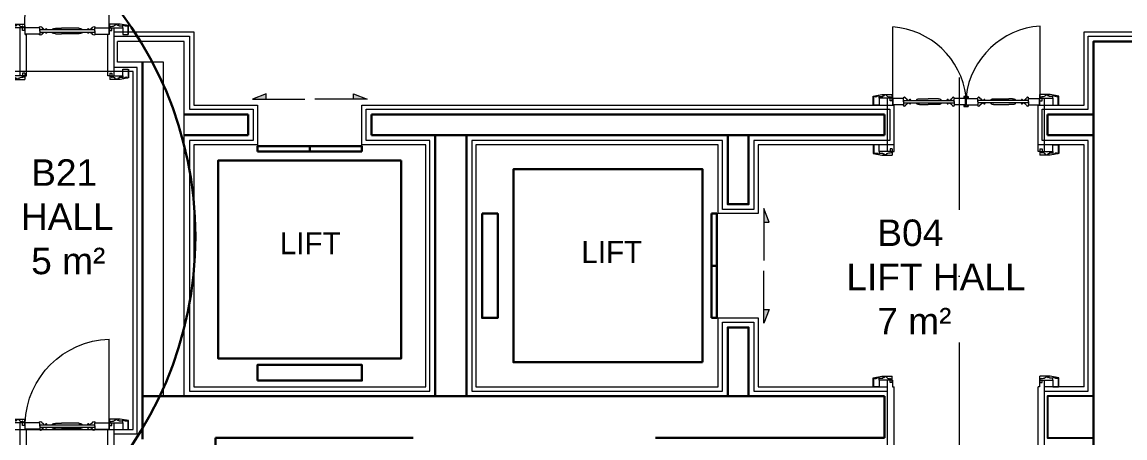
# Model space of a CAD drawing. Header units: millimetres. Extents: x 4346 to 24970, y -10214 to -5839.
# Drawn here: x 6096 to 7151, y -7332 to -6933 of the extents above; entities that cross this region are included whole.
import ezdxf

# ---------------------------------------------------------------- set-up
doc = ezdxf.new("R2010")
doc.units = ezdxf.units.MM
doc.linetypes.add('DASHDOTX2', pattern=[50.8, 25.4, -12.7, 0, -12.7])
for name, color, linetype, lineweight in [('A-WALL-PATT', 111, 'Continuous', 5), ('Asansör', 5, 'Continuous', 30), ('Duvar', 7, 'Continuous', 30), ('duvar mevcut', 55, 'Continuous', 30), ('kırılabilir duvar', 163, 'Continuous', 30), ('QAPI_UST_KESIM', 1, 'Continuous', 5), ('Sembol', 2, 'Continuous', 18), ('TEFRIS', 11, 'Continuous', 15), ('WL - ALÇIPAN KAPLAMA', 30, 'Continuous', 15), ('YAZıMAHAL', 152, 'Continuous', 20)]:
    doc.layers.add(name, color=color, linetype=linetype, lineweight=lineweight)
doc.layers.add('a_mermer', color=143, linetype='Continuous', lineweight=0, transparency=0.2)
doc.layers.add('a_parke', color=35, linetype='Continuous', lineweight=0, transparency=0.2)
doc.styles.add('STYLUS BT', font='stylu.ttf')

# ---------------------------------------------------------------- blocks, each defined once
blk = doc.blocks.new('kapipervaz')
at = {"layer": 'QAPI_UST_KESIM'}
for p, q in [((76393.2, 185959.7), (76395.2, 185959.7)), ((76393.2, 185959.7), (76393.2, 185956.3)), ((76393.2, 185957.2), (76405.6, 185957.2)), ((76395.2, 185959.7), (76395.2, 185957.2)), ((76405.6, 185957.2), (76405.6, 185963.7)), ((76405.6, 185963.7), (76410.8, 185963.7)), ((76405.6, 185957.2), (76405.6, 185955.5)), ((76410.8, 185963.7), (76410.8, 185955.7)), ((76402.2, 185954.9), (76400.8, 185954.9)), ((76405.6, 185955.5), (76402.2, 185955.5)), ((76402.2, 185955.5), (76402.2, 185954.9)), ((76405.6, 185955.5), (76405.6, 185955.1)), ((76407, 185955.1), (76407.2, 185955.1))]:
    blk.add_line(p, q, dxfattribs=at)
for centre, radius, start, end in [((76393.3, 185956.3), 0.154, 164.5943, 245.8606), ((76393.7, 185953.6), 2.61, 60.471, 98.9376), ((76395.2, 185956), 0.275, 217.0222, 348.7051), ((76395.7, 185952.3), 3.62, 35.9499, 94.6026), ((76399.6, 185955.1), 1.15, 211.4655, 352.0444), ((76406.3, 185955.3), 0.766, 199.2135, 337.6241), ((76409, 185953), 2.73, 74.455, 132.3462), ((76410.3, 185955.8), 0.516, 194.6871, 347.1328)]:
    blk.add_arc(centre, radius, start, end, dxfattribs=at)
blk = doc.blocks.new('papuc1')
at = {"layer": 'QAPI_UST_KESIM'}
for p, q in [((76393.2, 185928.6), (76401.3, 185930.1)), ((76393.2, 185920), (76393.2, 185928.6)), ((76401.3, 185930.1), (76411.2, 185930.1)), ((76411.2, 185925.7), (76411.2, 185930.1))]:
    blk.add_line(p, q, dxfattribs=at)
blk = doc.blocks.new('k12')
at = {"layer": 'QAPI_UST_KESIM'}
for p, q in [((-134, 28.8), (-134, 97.2)), ((6.9, 28.9), (6.9, 97.9)), ((-138.9, -22.3), (-138.9, 28.9)), ((-134.2, 28.8), (-134.6, 28.8)), ((-134.2, 28.8), (-134.2, 22.3)), ((-134.2, 22.3), (-132.8, 22.3)), ((-134, 28.8), (-134, 22.3)), ((-134, 28.5), (-134, 22.5)), ((-123.6, 28.5), (-134, 28.5)), ((-123.6, 22.5), (-134, 22.5)), ((-132.8, -22.3), (-132.8, 22.3)), ((-123.6, 25.4), (-123.6, 28.5)), ((-123.6, 26.7), (-75.3, 26.7)), ((-123.6, 25.6), (-123.6, 22.5)), ((-123.6, 24.3), (-75.3, 24.3)), ((-121.3, 28.6), (-121.6, 28.6)), ((-121.3, 22.4), (-121.6, 22.4)), ((-119.7, 26.7), (-119.7, 27.3)), ((-119.7, 24.3), (-119.7, 23.7)), ((-117.9, 27.2), (-118.2, 27.2)), ((-118.2, 27.2), (-118.2, 26.7)), ((-118.2, 23.8), (-118.2, 24.3)), ((-117.9, 23.8), (-118.2, 23.8)), ((-116.7, 27.2), (-116.9, 27.2)), ((-116.7, 23.8), (-116.9, 23.8)), ((-116.7, 26.7), (-116.7, 27.2)), ((-116.7, 24.3), (-116.7, 23.8)), ((-108.5, 27.9), (-108.5, 28.2)), ((-108.5, 28.2), (-100.2, 28.2)), ((-108.5, 23.1), (-108.5, 22.8)), ((-108.5, 22.8), (-100.2, 22.8)), ((-90.3, 28.2), (-100.2, 28.2)), ((-90.3, 22.8), (-100.2, 22.8)), ((-90.3, 27.9), (-90.3, 28.2)), ((-90.3, 23.1), (-90.3, 22.8)), ((-82, 27.2), (-82.2, 27.2)), ((-82.2, 27.2), (-82.2, 26.7)), ((-82.2, 23.8), (-82.2, 24.3)), ((-82, 23.8), (-82.2, 23.8)), ((-80.7, 27.2), (-81, 27.2)), ((-80.7, 23.8), (-81, 23.8)), ((-80.7, 26.7), (-80.7, 27.2)), ((-80.7, 24.3), (-80.7, 23.8)), ((-79.2, 26.7), (-79.2, 27.3)), ((-79.2, 24.3), (-79.2, 23.7)), ((-77.6, 28.6), (-77.3, 28.6)), ((-77.6, 22.4), (-77.3, 22.4)), ((-64.1, 28.5), (-75.3, 28.5)), ((-75.3, 25.4), (-75.3, 28.5)), ((-75.3, 25.6), (-75.3, 22.5)), ((-63.9, 22.5), (-75.3, 22.5)), ((-62.1, 30.4), (-66.1, 30.4)), ((-66.1, 30.4), (-66.1, 29.2)), ((-66.1, 29.2), (-63.7, 29.2)), ((-66.1, 22.5), (-66.1, 20.9)), ((-65.7, 28.5), (-65.7, 30.4)), ((-65.7, 30.4), (-61.7, 30.4)), ((-65.7, 20.9), (-65.7, 22.1)), ((-65.7, 22.1), (-63.5, 22.1)), ((-64.3, 22.6), (-64.5, 28.5)), ((-64.3, 22.1), (-64.3, 22.6)), ((-62.1, 22.1), (-64.3, 22.1)), ((-61.7, 29.2), (-64.1, 29.2)), ((-64.1, 29.2), (-64.1, 28.7)), ((-64.1, 28.7), (-63.9, 22.5)), ((-63.7, 28.7), (-63.9, 22.5)), ((-63.9, 22.5), (-52.5, 22.5)), ((-63.7, 29.2), (-63.7, 28.7)), ((-63.7, 28.5), (-52.5, 28.5)), ((-63.5, 22.6), (-63.3, 28.5)), ((-63.5, 22.1), (-63.5, 22.6)), ((-62.1, 28.5), (-62.1, 30.4)), ((-62.1, 20.9), (-62.1, 22.1)), ((-61.7, 30.4), (-61.7, 29.2)), ((-61.7, 22.5), (-61.7, 20.9)), ((-52.5, 25.4), (-52.5, 28.5)), ((-4.2, 26.7), (-52.5, 26.7)), ((-52.5, 25.6), (-52.5, 22.5)), ((-4.2, 24.3), (-52.5, 24.3)), ((-50.2, 28.6), (-50.5, 28.6)), ((-50.2, 22.4), (-50.5, 22.4)), ((-48.6, 26.7), (-48.6, 27.3)), ((-48.6, 24.3), (-48.6, 23.7)), ((-47.1, 26.7), (-47.1, 27.2)), ((-47.1, 27.2), (-46.8, 27.2)), ((-47.1, 24.3), (-47.1, 23.8)), ((-47.1, 23.8), (-46.8, 23.8)), ((-45.8, 27.2), (-45.6, 27.2)), ((-45.8, 23.8), (-45.6, 23.8)), ((-45.6, 27.2), (-45.6, 26.7)), ((-45.6, 23.8), (-45.6, 24.3)), ((-37.5, 27.9), (-37.5, 28.2)), ((-37.5, 28.2), (-22.9, 28.2)), ((-37.5, 23.1), (-37.5, 22.8)), ((-37.5, 22.8), (-22.9, 22.8)), ((-19.3, 28.2), (-22.9, 28.2)), ((-19.3, 22.8), (-22.9, 22.8)), ((-19.3, 27.9), (-19.3, 28.2)), ((-19.3, 23.1), (-19.3, 22.8)), ((-11.1, 26.7), (-11.1, 27.2)), ((-11.1, 27.2), (-10.9, 27.2)), ((-11.1, 24.3), (-11.1, 23.8)), ((-11.1, 23.8), (-10.9, 23.8)), ((-9.9, 27.2), (-9.6, 27.2)), ((-9.9, 23.8), (-9.6, 23.8)), ((-9.6, 27.2), (-9.6, 26.7)), ((-9.6, 23.8), (-9.6, 24.3)), ((-8.1, 26.7), (-8.1, 27.3)), ((-8.1, 24.3), (-8.1, 23.7)), ((-6.5, 28.6), (-6.2, 28.6)), ((-6.5, 22.4), (-6.2, 22.4)), ((-4.2, 28.5), (6.2, 28.5)), ((-4.2, 25.4), (-4.2, 28.5)), ((-4.2, 25.6), (-4.2, 22.5)), ((-4.2, 22.5), (6.2, 22.5)), ((6.4, 22.3), (5, 22.3)), ((5, -22.3), (5, 22.3)), ((6.2, 28.8), (6.2, 22.3)), ((6.2, 28.5), (6.2, 22.5)), ((6.4, 28.8), (6.8, 28.8)), ((6.4, 28.8), (6.4, 22.3)), ((11.1, -22.3), (11.1, 28.9)), ((-66.1, 20.9), (-61.7, 20.9)), ((-134.6, -22.3), (-132.8, -22.3)), ((6.8, -22.3), (5, -22.3))]:
    blk.add_line(p, q, dxfattribs=at)
for centre, radius, start, end in [((-139.7, 21), 76.4, 7.1262, 85.7082), ((12.6, 21.1), 77.1, 94.2495, 172.9449), ((-122.8, 28.5), 1.2, 5.6023, 180.4803), ((-122.8, 22.5), 1.2, 179.5197, 354.3977), ((-119.4, 29.3), 2, 199.6761, 263.2827), ((-119.4, 21.7), 2, 96.7173, 160.3239), ((-117.4, 27.2), 0.5, 0, 180), ((-117.4, 23.8), 0.5, 180, 0), ((-109.9, 26), 1.92, 94.5143, 156.6514), ((-109.9, 25), 1.92, 203.3486, 265.4857), ((-109.1, 14.8), 13.1, 87.45, 94.1021), ((-109.1, 36.2), 13.1, 265.8979, 272.55), ((-89.8, 14.8), 13.1, 85.8979, 92.55), ((-89.8, 36.2), 13.1, 267.45, 274.1021), ((-89, 26), 1.92, 23.3486, 85.4857), ((-89, 25), 1.92, 274.5143, 336.6514), ((-81.5, 27.2), 0.5, 0, 180), ((-81.5, 23.8), 0.5, 180, 0), ((-79.5, 29.3), 2, 276.7173, 340.3239), ((-79.5, 21.7), 2, 19.6761, 83.2827), ((-76.1, 28.5), 1.2, 359.5197, 174.3977), ((-76.1, 22.5), 1.2, 185.6023, 0.4803), ((-51.7, 28.5), 1.2, 5.6023, 180.4803), ((-51.7, 22.5), 1.2, 179.5197, 354.3977), ((-48.3, 29.3), 2, 199.6761, 263.2827), ((-48.3, 21.7), 2, 96.7173, 160.3239), ((-46.3, 27.2), 0.5, 0, 180), ((-46.3, 23.8), 0.5, 180, 0), ((-38.8, 26), 1.92, 94.5143, 156.6514), ((-38.8, 25), 1.92, 203.3486, 265.4857), ((-38, 14.8), 13.1, 87.45, 94.1021), ((-38, 36.2), 13.1, 265.8979, 272.55), ((-18.7, 14.8), 13.1, 85.8979, 92.55), ((-18.7, 36.2), 13.1, 267.45, 274.1021), ((-17.9, 26), 1.92, 23.3486, 85.4857), ((-17.9, 25), 1.92, 274.5143, 336.6514), ((-10.4, 27.2), 0.5, 0, 180), ((-10.4, 23.8), 0.5, 180, 0), ((-8.4, 29.3), 2, 276.7173, 340.3239), ((-8.4, 21.7), 2, 19.6761, 83.2827), ((-5, 28.5), 1.2, 359.5197, 174.3977), ((-5, 22.5), 1.2, 185.6023, 0.4803)]:
    blk.add_arc(centre, radius, start, end, dxfattribs=at)
at = {"layer": 'QAPI_UST_KESIM', "extrusion": (0, 0, -1), "xscale": -1, "zscale": -1}
for name, p in [('papuc1', (76545.8, -185897.7)), ('kapipervaz', (76386.4, -185979.4))]:
    blk.add_blockref(name, p, dxfattribs=at)
at = {"layer": 'QAPI_UST_KESIM', "extrusion": (0, 0, -1), "xscale": -1, "zscale": -1, "rotation": 180}
for name, p in [('kapipervaz', (-76258.6, 185986)), ('papuc1', (-76418, 185904.3))]:
    blk.add_blockref(name, p, dxfattribs=at)
at = {"layer": 'QAPI_UST_KESIM', "extrusion": (0, 0, -1), "zscale": -1}
for name, p in [('papuc1', (-76418, -185897.7)), ('kapipervaz', (-76258.6, -185979.4))]:
    blk.add_blockref(name, p, dxfattribs=at)
at = {"layer": 'QAPI_UST_KESIM', "extrusion": (0, 0, -1), "zscale": -1, "rotation": 180}
for name, p in [('kapipervaz', (76386.4, 185986)), ('papuc1', (76545.8, 185904.3))]:
    blk.add_blockref(name, p, dxfattribs=at)
blk = doc.blocks.new('k19')
at = {"layer": 'QAPI_UST_KESIM'}
for p, q in [((-83.9, -33.3), (-83.9, 37.9)), ((-79, 31.8), (-79, 37.9)), ((-79, 37.8), (-79, 31.8)), ((-65.2, 37.8), (-79, 37.8)), ((-65.2, 31.8), (-79, 31.8)), ((-65.2, 34.7), (-65.2, 37.8)), ((-12.6, 36), (-65.2, 36)), ((-65.2, 34.8), (-65.2, 31.8)), ((-12.6, 33.5), (-65.2, 33.5)), ((-62.9, 37.9), (-63.2, 37.9)), ((-61.3, 36), (-61.3, 36.6)), ((-61.3, 33.5), (-61.3, 32.9)), ((-50.2, 37.2), (-50.2, 37.5)), ((-50.2, 37.5), (-33.3, 37.5)), ((-50.2, 32.3), (-50.2, 32)), ((-50.2, 32), (-33.3, 32)), ((-27.7, 37.5), (-33.3, 37.5)), ((-27.7, 32), (-33.3, 32)), ((-27.7, 37.2), (-27.7, 37.5)), ((-27.7, 32.3), (-27.7, 32)), ((-16.5, 36), (-16.5, 36.6)), ((-16.5, 33.5), (-16.5, 32.9)), ((-14.9, 37.9), (-14.6, 37.9)), ((-12.6, 37.8), (1.2, 37.8)), ((-12.6, 34.7), (-12.6, 37.8)), ((-12.6, 34.8), (-12.6, 31.8)), ((-12.6, 31.8), (1.2, 31.8)), ((1.2, 31.8), (1.2, 37.9)), ((6.1, -33.3), (6.1, 37.9)), ((-79.2, 31.3), (-77.8, 31.3)), ((-77.8, -33.3), (-77.8, 31.3)), ((-62.9, 31.6), (-63.2, 31.6)), ((-14.9, 31.6), (-14.6, 31.6)), ((0, -33.3), (0, 31.3)), ((1.4, 31.3), (0, 31.3)), ((-79.6, -33.3), (-77.8, -33.3)), ((1.8, -33.3), (0, -33.3))]:
    blk.add_line(p, q, dxfattribs=at)
for points in [[(-79, 37.9), (-79, 118.1)], [(-79.6, 37.8), (-79.2, 37.8), (-79.2, 31.3)], [(1.4, 31.3), (1.4, 37.8), (1.8, 37.8)]]:
    blk.add_lwpolyline(points, dxfattribs=at)
for points in [[(-59.8, 36), (-59.8, 36.5), (-59.5, 36.5, -1), (-58.5, 36.5), (-58.3, 36.5), (-58.3, 36)], [(-59.8, 33.5), (-59.8, 33), (-59.5, 33, 1), (-58.5, 33), (-58.3, 33), (-58.3, 33.5)], [(-19.5, 36), (-19.5, 36.5), (-19.3, 36.5, -1), (-18.3, 36.5), (-18, 36.5), (-18, 36)], [(-19.5, 33.6), (-19.5, 33.1), (-19.3, 33.1, 1), (-18.3, 33.1), (-18, 33.1), (-18, 33.6)]]:
    blk.add_lwpolyline(points, format="xyb", dxfattribs=at)
for centre, radius, start, end in [((-81.8, 35), 83.1, 1.9498, 88.0502), ((-64.4, 37.8), 1.2, 5.6023, 180.4803), ((-64.4, 31.8), 1.2, 179.5197, 354.3977), ((-61, 38.6), 2, 199.6761, 263.2827), ((-61, 31), 2, 96.7173, 160.3239), ((-51.5, 35.3), 1.92, 94.5143, 156.6514), ((-51.5, 34.3), 1.92, 203.3486, 265.4857), ((-50.7, 24.1), 13.1, 87.45, 94.1021), ((-50.7, 45.4), 13.1, 265.8979, 272.55), ((-27.1, 24.1), 13.1, 85.8979, 92.55), ((-27.1, 45.4), 13.1, 267.45, 274.1021), ((-26.3, 35.3), 1.92, 23.3486, 85.4857), ((-26.3, 34.3), 1.92, 274.5143, 336.6514), ((-16.8, 38.6), 2, 276.7173, 340.3239), ((-16.8, 31), 2, 19.6761, 83.2827), ((-13.4, 37.8), 1.2, 359.5197, 174.3977), ((-13.4, 31.8), 1.2, 185.6023, 0.4803)]:
    blk.add_arc(centre, radius, start, end, dxfattribs=at)
at = {"layer": 'QAPI_UST_KESIM', "extrusion": (0, 0, -1), "xscale": -1, "zscale": -1}
for name, p in [('papuc1', (76490.8, -185888.7)), ('kapipervaz', (76391.4, -185990.4))]:
    blk.add_blockref(name, p, dxfattribs=at)
at = {"layer": 'QAPI_UST_KESIM', "extrusion": (0, 0, -1), "xscale": -1, "zscale": -1, "rotation": 180}
for name, p in [('kapipervaz', (-76313.6, 185995)), ('papuc1', (-76413, 185893.3))]:
    blk.add_blockref(name, p, dxfattribs=at)
at = {"layer": 'QAPI_UST_KESIM', "xscale": -1}
for name, p in [('papuc1', (76413, -185888.7)), ('kapipervaz', (76313.6, -185990.4))]:
    blk.add_blockref(name, p, dxfattribs=at)
at = {"layer": 'QAPI_UST_KESIM', "xscale": -1, "rotation": 180}
for name, p in [('kapipervaz', (-76391.4, 185995)), ('papuc1', (-76490.8, 185893.3))]:
    blk.add_blockref(name, p, dxfattribs=at)
blk = doc.blocks.new('k20')
at = {"layer": 'QAPI_UST_KESIM'}
for p, q in [((-6.1, -19.8), (-6.1, 26.4)), ((-1.2, 20.3), (-1.2, 26.4)), ((-1.2, 26.3), (-1.2, 20.3)), ((12.6, 26.3), (-1.2, 26.3)), ((12.6, 23.2), (12.6, 26.3)), ((65.2, 24.5), (12.6, 24.5)), ((12.6, 23.3), (12.6, 20.3)), ((65.2, 22), (12.6, 22)), ((14.9, 26.4), (14.6, 26.4)), ((16.5, 24.5), (16.5, 25.1)), ((16.5, 22), (16.5, 21.4)), ((27.6, 25.7), (27.6, 26)), ((27.6, 26), (44.5, 26)), ((50.1, 26), (44.5, 26)), ((50.1, 25.7), (50.1, 26)), ((61.3, 24.5), (61.3, 25.1)), ((61.3, 22), (61.3, 21.4)), ((62.9, 26.4), (63.2, 26.4)), ((65.2, 26.3), (79, 26.3)), ((65.2, 23.2), (65.2, 26.3)), ((65.2, 23.3), (65.2, 20.3)), ((79, 20.3), (79, 26.4)), ((83.9, -19.8), (83.9, 26.4)), ((-1.4, 19.8), (0, 19.8)), ((12.6, 20.3), (-1.2, 20.3)), ((0, -19.8), (0, 19.8)), ((14.9, 20.1), (14.6, 20.1)), ((27.6, 20.8), (27.6, 20.5)), ((27.6, 20.5), (44.5, 20.5)), ((50.1, 20.5), (44.5, 20.5)), ((50.1, 20.8), (50.1, 20.5)), ((62.9, 20.1), (63.2, 20.1)), ((65.2, 20.3), (79, 20.3)), ((77.8, -19.8), (77.8, 19.8)), ((79.2, 19.8), (77.8, 19.8)), ((-1.8, -19.8), (0, -19.8)), ((79.6, -19.8), (77.8, -19.8))]:
    blk.add_line(p, q, dxfattribs=at)
for points in [[(-1.2, 26.4), (-1.2, 116.6)], [(-1.8, 26.3), (-1.4, 26.3), (-1.4, 19.8)], [(79.2, 19.8), (79.2, 26.3), (79.6, 26.3)]]:
    blk.add_lwpolyline(points, dxfattribs=at)
for points in [[(18, 24.5), (18, 25), (18.3, 25, -1), (19.3, 25), (19.5, 25), (19.5, 24.5)], [(18, 22), (18, 21.5), (18.3, 21.5, 1), (19.3, 21.5), (19.5, 21.5), (19.5, 22)], [(58.3, 24.5), (58.3, 25), (58.5, 25, -1), (59.5, 25), (59.8, 25), (59.8, 24.5)], [(58.3, 22.1), (58.3, 21.6), (58.5, 21.6, 1), (59.5, 21.6), (59.8, 21.6), (59.8, 22.1)]]:
    blk.add_lwpolyline(points, format="xyb", dxfattribs=at)
for centre, radius, start, end in [((-2.7, 34.4), 82.1, 354.3568, 88.926), ((-2.7, 34.4), 82.1, 354.3568, 88.926), ((13.4, 26.3), 1.2, 5.6023, 180.4803), ((16.8, 27.1), 2, 199.6761, 263.2827), ((16.8, 19.5), 2, 96.7173, 160.3239), ((26.3, 23.8), 1.92, 94.5143, 156.6514), ((26.3, 22.8), 1.92, 203.3486, 265.4857), ((27.1, 12.6), 13.1, 87.45, 94.1021), ((50.7, 12.6), 13.1, 85.8979, 92.55), ((51.5, 23.8), 1.92, 23.3486, 85.4857), ((51.5, 22.8), 1.92, 274.5143, 336.6514), ((61, 27.1), 2, 276.7173, 340.3239), ((61, 19.5), 2, 19.6761, 83.2827), ((64.4, 26.3), 1.2, 359.5197, 174.3977), ((13.4, 20.3), 1.2, 179.5197, 354.3977), ((27.1, 33.9), 13.1, 265.8979, 272.55), ((50.7, 33.9), 13.1, 267.45, 274.1021), ((64.4, 20.3), 1.2, 185.6023, 0.4803)]:
    blk.add_arc(centre, radius, start, end, dxfattribs=at)
at = {"layer": 'QAPI_UST_KESIM', "extrusion": (0, 0, -1), "xscale": -1, "zscale": -1}
for name, p in [('papuc1', (76413, -185900.2)), ('kapipervaz', (76313.6, -185976.9))]:
    blk.add_blockref(name, p, dxfattribs=at)
at = {"layer": 'QAPI_UST_KESIM', "extrusion": (0, 0, -1), "xscale": -1, "zscale": -1, "rotation": 180}
for name, p in [('kapipervaz', (-76391.4, 185983.5)), ('papuc1', (-76490.8, 185906.8))]:
    blk.add_blockref(name, p, dxfattribs=at)
at = {"layer": 'QAPI_UST_KESIM', "xscale": -1}
for name, p in [('papuc1', (76490.8, -185900.2)), ('kapipervaz', (76391.4, -185976.9))]:
    blk.add_blockref(name, p, dxfattribs=at)
at = {"layer": 'QAPI_UST_KESIM', "xscale": -1, "rotation": 180}
for name, p in [('kapipervaz', (-76313.6, 185983.5)), ('papuc1', (-76413, 185906.8))]:
    blk.add_blockref(name, p, dxfattribs=at)
blk = doc.blocks.new('dgg')
at = {"layer": 'QAPI_UST_KESIM'}
for p, q in [((3777.2, 4140.7), (3777.2, 4211.8)), ((3927.2, 4140.7), (3927.2, 4211.8)), ((3781.9, 4205.2), (3783.3, 4205.2)), ((3783.3, 4140.7), (3783.3, 4205.2)), ((3921.1, 4140.7), (3921.1, 4205.2)), ((3922.5, 4205.2), (3921.1, 4205.2)), ((3781.5, 4140.7), (3783.3, 4140.7)), ((3922.9, 4140.7), (3921.1, 4140.7))]:
    blk.add_line(p, q, dxfattribs=at)
for points in [[(3781.5, 4211.8), (3781.9, 4211.8), (3781.9, 4205.2)], [(3922.9, 4211.8), (3922.5, 4211.8), (3922.5, 4205.2)]]:
    blk.add_lwpolyline(points, dxfattribs=at)
at = {"layer": 'QAPI_UST_KESIM', "extrusion": (0, 0, -1), "xscale": -1, "zscale": -1}
blk.add_blockref('papuc1', (72629.7, -181714.7), dxfattribs=at)
at = {"layer": 'QAPI_UST_KESIM', "extrusion": (0, 0, -1), "xscale": -1, "zscale": -1, "rotation": 180}
blk.add_blockref('kapipervaz', (-80174.7, 190169), dxfattribs=at)
at = {"layer": 'QAPI_UST_KESIM', "extrusion": (0, 0, -1), "zscale": -1}
blk.add_blockref('papuc1', (-80334.1, -181714.7), dxfattribs=at)
at = {"layer": 'QAPI_UST_KESIM', "extrusion": (0, 0, -1), "zscale": -1, "rotation": 180}
blk.add_blockref('kapipervaz', (72470.2, 190169), dxfattribs=at)
at = {"layer": 'QAPI_UST_KESIM', "xscale": -1, "rotation": 180}
blk.add_blockref('papuc1', (-72629.7, 190067.3), dxfattribs=at)
at = {"layer": 'QAPI_UST_KESIM', "xscale": -1}
blk.add_blockref('kapipervaz', (80174.7, -181816.4), dxfattribs=at)
at = {"layer": 'QAPI_UST_KESIM'}
blk.add_blockref('kapipervaz', (-72470.2, -181816.4), dxfattribs=at)
at = {"layer": 'QAPI_UST_KESIM', "rotation": 180}
blk.add_blockref('papuc1', (80334.1, 190067.3), dxfattribs=at)

msp = doc.modelspace()

# ---------------------------------------------------------------- hatches: boundary and pattern name
at = {"layer": 'Duvar'}
h = msp.add_hatch(color=256, dxfattribs=at)
h.dxf.hatch_style = 1
h.paths.add_polyline_path([(4423.2, -10136.8), (10254.2, -10136.8), (10254.2, -6058.9), (4423.2, -6058.9)], flags=16)
h.paths.add_polyline_path([(4345.7, -10214.3), (10331.8, -10214.3), (10331.8, -5981.3), (4345.7, -5981.3)])
at = {"layer": 'Duvar', "true_color": 0x636466}
h = msp.add_hatch(color=251, dxfattribs=at)
h.dxf.hatch_style = 1
h.paths.add_polyline_path([(4475, -10085.1), (10202.5, -10085.1), (10202.5, -6110.6), (4475, -6110.6)], flags=16)
h.paths.add_polyline_path([(4423.2, -10136.8), (10254.2, -10136.8), (10254.2, -6058.9), (4423.2, -6058.9)])
at = {"layer": 'Duvar'}
h = msp.add_hatch(color=256, dxfattribs=at)
h.dxf.hatch_style = 1
h.paths.add_polyline_path([(4505.1, -10054.9), (10172.4, -10054.9), (10172.4, -6140.7), (4505.1, -6140.7)], flags=16)
h.paths.add_polyline_path([(4475, -10085.1), (10202.5, -10085.1), (10202.5, -6110.6), (4475, -6110.6)])
at = {"layer": 'Sembol'}
h = msp.add_hatch(color=256, dxfattribs=at)
h.dxf.hatch_style = 1
h.paths.add_polyline_path([(6329.6, -7002.4), (6316.5, -7007.5), (6329.6, -7007.5)])
h.paths.add_polyline_path([(6413.1, -7002.4), (6413.1, -7007.5), (6426.2, -7007.5)])
h = msp.add_hatch(color=256, dxfattribs=at)
h.dxf.hatch_style = 1
h.paths.add_polyline_path([(6811, -7125.2), (6805.9, -7112.1), (6805.9, -7125.2)])
h.paths.add_polyline_path([(6811, -7208.8), (6805.9, -7208.8), (6805.9, -7221.9)])

# ---------------------------------------------------------------- linework, layer by layer
msp.add_lwpolyline([(7121.3, -7292), (7077.3, -7292), (7077.3, -7332), (7121.3, -7332)])
at = {"layer": 'A-WALL-PATT', "linetype": 'DASHDOTX2', "lineweight": 9, "ltscale": 5}
msp.add_line((6992.8, -5970.1), (6992.8, -9868.2), dxfattribs=at)
at = {"layer": 'a_mermer'}
msp.add_lwpolyline([(6075.3, -7324), (6202.3, -7324), (6202.3, -6981), (6075.3, -6981)], close=True, dxfattribs=at)
at = {"layer": 'Asansör'}
for points in [[(6321.3, -7057.5), (6371.3, -7057.5), (6371.3, -7052.5), (6321.3, -7052.5)], [(6421.3, -7057.5), (6371.3, -7057.5), (6371.3, -7052.5), (6421.3, -7052.5)], [(6458.8, -7066), (6458.8, -7256), (6283.8, -7256), (6283.8, -7066)], [(6747.3, -7259.5), (6566.3, -7259.5), (6566.3, -7074.5), (6747.3, -7074.5)], [(6536.3, -7117), (6536.3, -7217), (6551.3, -7217), (6551.3, -7117)], [(6755.8, -7117), (6755.8, -7167), (6760.8, -7167), (6760.8, -7117)], [(6755.8, -7217), (6755.8, -7167), (6760.8, -7167), (6760.8, -7217)], [(6321.3, -7277), (6421.3, -7277), (6421.3, -7262), (6321.3, -7262)]]:
    msp.add_lwpolyline(points, close=True, dxfattribs=at)
at = {"layer": 'Duvar'}
for p, q in [((6211.3, -7292), (6211.3, -6972)), ((6312.3, -7022), (6251.3, -7022)), ((6312.3, -7042), (6312.3, -7022)), ((6430.3, -7042), (6430.3, -7022)), ((6312.3, -7042), (6251.3, -7042))]:
    msp.add_line(p, q, dxfattribs=at)
for points in [[(6430.3, -7022), (6921.3, -7022)], [(6921.3, -7042), (6921.3, -7022)], [(7077.3, -7022), (7121.3, -7022), (7121.3, -7042), (7077.3, -7042)], [(7077.3, -7042), (7077.3, -7022)], [(6430.3, -7042), (6921.3, -7042)], [(6491.3, -7292), (6491.3, -7042)], [(6521.3, -7292), (6521.3, -7042)], [(6791.3, -7042), (6791.3, -7108), (6771.3, -7108), (6771.3, -7042)], [(6791.3, -7292), (6791.3, -7226), (6771.3, -7226), (6771.3, -7292)]]:
    msp.add_lwpolyline(points, dxfattribs=at)
msp.add_circle((5903.6, -7139), 358.4, dxfattribs=at)
at = {"layer": 'duvar mevcut', "lineweight": 30}
for points in [[(7121.3, -7387.5), (7121.3, -6952), (7181.3, -6952), (7181.3, -7292)], [(6211.3, -7292), (6921.3, -7292)], [(6211.3, -7292), (6211.3, -7333)], [(6921.3, -7332), (6921.3, -7292)], [(6281.3, -7332), (6470.2, -7332)], [(6281.3, -7332), (6281.3, -7522.5)], [(6702.3, -7332), (6921.3, -7332)]]:
    msp.add_lwpolyline(points, dxfattribs=at)
at = {"layer": 'kırılabilir duvar', "lineweight": 13}
msp.add_line((6187.3, -6972), (6187.3, -6952), dxfattribs=at)
for points in [[(6251.3, -7292), (6251.3, -6952), (6187.3, -6952)], [(6231.3, -6972), (6187.3, -6972)], [(6231.3, -7292), (6231.3, -6972)]]:
    msp.add_lwpolyline(points, dxfattribs=at)
at = {"layer": 'Sembol'}
for points in [[(6329.6, -7007.5), (6329.6, -7002.4), (6316.5, -7007.5), (6366.5, -7007.5)], [(6413.1, -7007.5), (6413.1, -7002.4), (6426.2, -7007.5), (6376.2, -7007.5)], [(6805.9, -7125.2), (6811, -7125.2), (6805.9, -7112.1), (6805.9, -7162.1)], [(6805.9, -7208.8), (6811, -7208.8), (6805.9, -7221.9), (6805.9, -7171.9)]]:
    msp.add_lwpolyline(points, dxfattribs=at)
at = {"layer": 'WL - ALÇIPAN KAPLAMA'}
for points in [[(6184.3, -6943), (6260.3, -6943), (6260.3, -7013), (6321.3, -7013), (6321.3, -7051), (6260.3, -7051), (6260.3, -7283), (6482.3, -7283), (6482.3, -7051), (6421.3, -7051), (6421.3, -7013), (6930.3, -7013), (6930.3, -7051), (6800.3, -7051), (6800.3, -7117), (6762.3, -7117), (6762.3, -7051), (6530.3, -7051), (6530.3, -7283), (6762.3, -7283), (6762.3, -7217), (6800.3, -7217), (6800.3, -7283), (6924.3, -7283)], [(7112.3, -7283), (7112.3, -7051), (7068.3, -7051), (7068.3, -7013), (7112.3, -7013), (7112.3, -6943), (7181.3, -6943), (7693.3, -6943), (7782.3, -6943), (7782.3, -7552), (7804, -7552)], [(6184.3, -6947), (6256.3, -6947), (6256.3, -7017), (6317.3, -7017), (6317.3, -7047), (6256.3, -7047), (6256.3, -7287), (6486.3, -7287), (6486.3, -7047), (6425.3, -7047), (6425.3, -7017), (6926.3, -7017), (6926.3, -7047), (6796.3, -7047), (6796.3, -7113), (6766.3, -7113), (6766.3, -7047), (6526.3, -7047), (6526.3, -7287), (6766.3, -7287), (6766.3, -7221), (6796.3, -7221), (6796.3, -7287), (6924.3, -7287)], [(7074.3, -7287), (7116.3, -7287), (7116.3, -7047), (7072.3, -7047), (7072.3, -7017), (7116.3, -7017), (7116.3, -6947), (7181.3, -6947), (7693.3, -6947), (7778.3, -6947), (7778.3, -7556), (7804, -7556)], [(6184.3, -7328), (6206.3, -7328), (6206.3, -7292), (6206.3, -6977), (6184.3, -6977)], [(6184.3, -7324), (6202.3, -7324), (6202.3, -7292), (6202.3, -6981), (6184.3, -6981)], [(7112.3, -7283), (7074.3, -7283)]]:
    msp.add_lwpolyline(points, dxfattribs=at)

# ---------------------------------------------------------------- block references
msp.add_blockref('dgg', (3147.1, -11488.3))
at = {"layer": 'a_parke', "xscale": -1}
for name, p in [('k20', (6178.2, -6965.3)), ('k19', (6100.4, -7355.3))]:
    msp.add_blockref(name, p, dxfattribs=at)
at = {"layer": 'TEFRIS'}
msp.add_blockref('k12', (7063.2, -7035.3), dxfattribs=at)

# ---------------------------------------------------------------- texts
at = {"layer": 'YAZıMAHAL', "lineweight": 5, "style": 'STYLUS BT'}
for p in [(6342.7, -7156), (6631.2, -7164.5)]:
    msp.add_text('LIFT', height=21.17, dxfattribs=at).set_placement(p)
at = {"layer": 'YAZıMAHAL', "lineweight": 5, "char_height": 25.402, "width": 319.692, "attachment_point": 1, "style": 'STYLUS BT'}
for s, insert in [('{\\fArial|b0|i0|c162|p34;         B21\\P        HALL\\P         \\C1;5 m²}', (6016.1, -7065)), ('{\\fArial|b0|i0|c162|p34;       B04\\P    LIFT HALL \\P       \\C1;7 m²}', (6845.4, -7122.7))]:
    msp.add_mtext(s, dxfattribs=dict(at, insert=insert))

doc.saveas('drawing.dxf')
